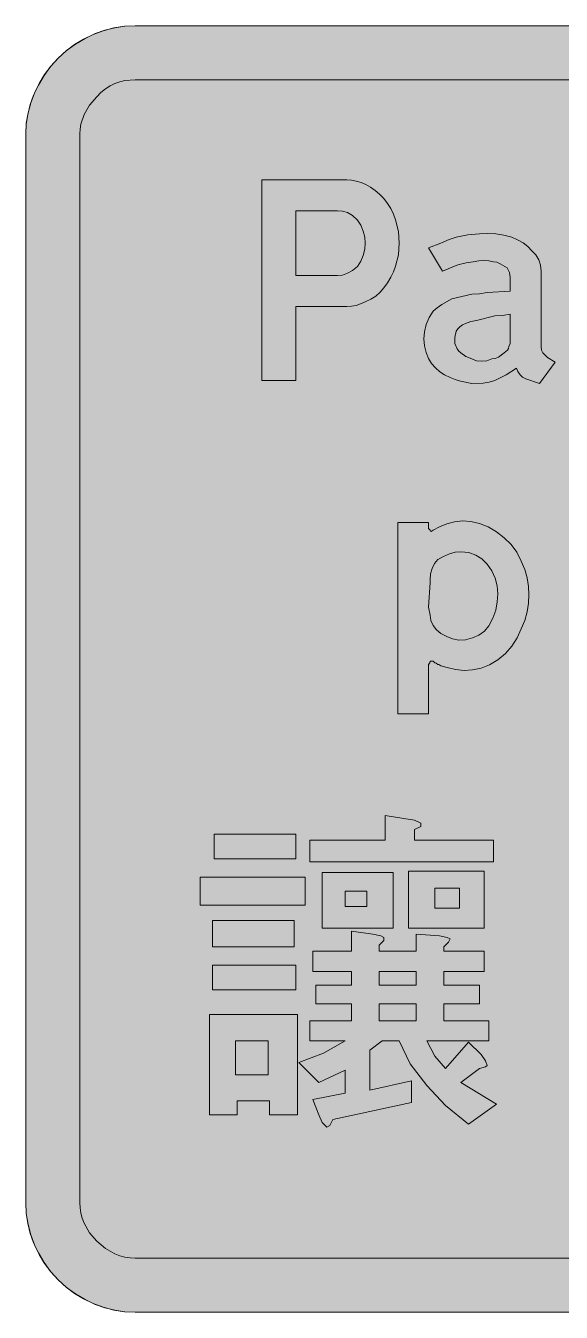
# Model space of a CAD drawing. Header units: metres. Extents: x 145 to 423, y 12 to 262.
# Drawn here: x 145.1 to 249.1, y 11.6 to 261.8 of the extents above; entities that cross this region are included whole.
import ezdxf

# ---------------------------------------------------------------- set-up
doc = ezdxf.new("R2010")
doc.units = ezdxf.units.M
for name, color, linetype, true_color in [('FILL_BLUE_0000FF', 7, 'Continuous', 0x0000ff), ('FILL_WHITE_FFFFFF', 7, 'Continuous', 0xffffff), ('STROKE_BLUE_0000FF', 7, 'Continuous', 0x0000ff), ('STROKE_WHITE_FFFFFF', 7, 'Continuous', 0xffffff)]:
    doc.layers.add(name, color=color, linetype=linetype, true_color=true_color)

msp = doc.modelspace()

# ---------------------------------------------------------------- hatches: boundary and pattern name
at = {"layer": 'FILL_BLUE_0000FF', "true_color": 0x0000ff}
h = msp.add_hatch(color=7, dxfattribs=at)
h.dxf.hatch_style = 1
h.paths.add_polyline_path([(401.85, 251.34), (402.8, 251.28), (403.8, 251.11), (404.8, 250.83), (405.75, 250.44), (407.55, 249.46), (408.45, 248.84), (409.35, 248.04), (410.66, 246.46), (411.25, 245.51), (411.75, 244.44), (412.1, 243.54), (412.28, 242.64), (412.35, 240.84), (412.35, 32.94), (412.18, 30.92), (411.64, 28.96), (411.22, 28.02), (410.7, 27.12), (410.08, 26.25), (409.35, 25.44), (408.45, 24.64), (407.55, 24.01), (405.75, 23.04), (404.8, 22.65), (403.8, 22.36), (402.8, 22.2), (401.85, 22.14), (166.35, 22.14), (165.34, 22.2), (164.33, 22.36), (163.34, 22.63), (162.38, 23), (160.53, 24.04), (158.85, 25.44), (157.45, 27.12), (156.41, 28.96), (156.04, 29.93), (155.77, 30.92), (155.61, 31.93), (155.55, 32.94), (155.55, 240.84), (155.61, 241.75), (155.77, 242.68), (156.41, 244.55), (157.45, 246.37), (158.85, 248.04), (159.66, 248.87), (160.53, 249.57), (161.43, 250.14), (162.38, 250.59), (163.34, 250.93), (164.33, 251.16), (166.35, 251.34), (401.85, 251.34)])
at = {"layer": 'FILL_WHITE_FFFFFF', "true_color": 0xffffff}
h = msp.add_hatch(color=7, dxfattribs=at)
h.dxf.hatch_style = 1
h.paths.add_polyline_path([(422.85, 32.94), (422.79, 30.92), (422.59, 28.93), (422.22, 26.99), (421.65, 25.14), (420.69, 23.17), (419.59, 21.31), (418.32, 19.57), (416.85, 17.94), (415.22, 16.47), (413.48, 15.2), (411.62, 14.1), (409.65, 13.14), (407.63, 12.53), (405.64, 12.05), (403.7, 11.75), (401.85, 11.64), (166.35, 11.64), (164.33, 11.75), (162.34, 12.05), (160.4, 12.53), (158.55, 13.14), (156.58, 14.1), (154.73, 15.2), (152.98, 16.47), (151.35, 17.94), (149.88, 19.57), (148.61, 21.31), (147.51, 23.17), (146.55, 25.14), (145.94, 26.99), (145.46, 28.93), (145.16, 30.92), (145.05, 32.94), (145.05, 240.84), (145.16, 242.69), (145.46, 244.59), (145.94, 246.49), (146.55, 248.34), (147.51, 250.31), (148.61, 252.16), (149.88, 253.91), (151.35, 255.54), (152.98, 257.01), (154.73, 258.28), (156.58, 259.38), (158.55, 260.34), (160.4, 260.95), (162.34, 261.43), (164.33, 261.73), (166.35, 261.84), (401.85, 261.84), (403.7, 261.73), (405.64, 261.43), (407.63, 260.95), (409.65, 260.34), (411.62, 259.38), (413.48, 258.28), (415.22, 257.01), (416.85, 255.54), (418.32, 253.91), (419.59, 252.16), (420.69, 250.31), (421.65, 248.34), (422.22, 246.49), (422.59, 244.59), (422.79, 242.69), (422.85, 240.84), (422.85, 32.94)])
h = msp.add_hatch(color=7, dxfattribs=at)
h.dxf.hatch_style = 1
h.paths.add_polyline_path([(209.29, 231.61), (210.23, 231.33), (211.16, 230.94), (212.08, 230.43), (212.98, 229.81), (213.84, 229.08), (214.65, 228.24), (215.38, 227.3), (216, 226.29), (216.52, 225.22), (216.94, 224.11), (217.48, 221.83), (217.65, 219.54), (217.48, 217.29), (216.94, 215.08), (216.52, 213.99), (216, 212.92), (215.38, 211.87), (214.65, 210.84), (213.92, 210), (213.08, 209.26), (212.12, 208.65), (211.05, 208.14), (210.15, 207.75), (209.25, 207.46), (208.35, 207.3), (207.45, 207.24), (197.55, 207.24), (197.55, 192.84), (190.95, 192.84), (190.95, 231.84), (207.45, 231.84), (208.36, 231.78), (209.29, 231.61)])
h.paths.add_polyline_path([(205.65, 213.24), (206.6, 213.35), (207.6, 213.69), (208.6, 214.25), (209.55, 215.04), (210.16, 216.04), (210.64, 217.18), (210.94, 218.37), (211.05, 219.54), (210.94, 220.71), (210.64, 221.9), (210.16, 223.04), (209.55, 224.04), (208.6, 224.95), (207.6, 225.5), (206.6, 225.77), (205.65, 225.84), (197.55, 225.84), (197.55, 213.24), (205.65, 213.24)], flags=16)
h = msp.add_hatch(color=7, dxfattribs=at)
h.dxf.hatch_style = 1
h.paths.add_polyline_path([(228.5, 193.04), (227.55, 193.44), (226.48, 193.95), (225.53, 194.56), (224.68, 195.3), (223.95, 196.14), (223.34, 197.14), (222.86, 198.31), (222.56, 199.6), (222.45, 200.94), (222.56, 202.33), (222.9, 203.75), (223.46, 205.12), (224.25, 206.34), (225.02, 207.01), (225.94, 207.65), (227.85, 208.74), (231.75, 209.64), (233.25, 209.68), (234.75, 209.94), (239.25, 210.24), (239.25, 211.44), (239.25, 212.94), (239.06, 213.84), (238.65, 214.74), (237.3, 215.56), (236.63, 215.84), (235.95, 215.94), (235.05, 216.11), (234.11, 216.16), (233.12, 216.11), (232.05, 215.94), (230.66, 215.75), (229.05, 215.34), (226.05, 214.14), (223.35, 218.64), (225.75, 219.54), (227.36, 220.25), (228.75, 220.74), (231, 221.15), (233.25, 221.34), (234.83, 221.46), (236.4, 221.38), (237.98, 221.13), (239.55, 220.74), (240.67, 220.23), (241.73, 219.61), (242.67, 218.88), (243.45, 218.04), (244.24, 217.26), (244.8, 216.31), (245.14, 215.26), (245.25, 214.14), (245.25, 208.44), (245.25, 199.44), (245.29, 198.73), (245.55, 198.24), (246.45, 197.34), (247.95, 196.44), (244.95, 192.24), (242.25, 193.14), (241.63, 193.47), (241.13, 193.96), (240.73, 194.57), (240.45, 195.24), (238.46, 193.93), (236.25, 192.84), (235.13, 192.49), (234, 192.31), (231.75, 192.24), (229.54, 192.73), (228.5, 193.04)])
h.paths.add_polyline_path([(233.7, 196.59), (234.7, 196.7), (235.65, 197.04), (236.32, 197.14), (236.96, 197.41), (238.05, 198.24), (238.73, 198.73), (238.89, 199.04), (238.95, 199.44), (239.21, 200.04), (239.25, 200.64), (239.25, 205.74), (237.75, 205.48), (236.25, 205.44), (232.65, 204.54), (231.6, 204.35), (230.55, 203.94), (229.93, 203.66), (229.43, 203.3), (229.03, 202.89), (228.75, 202.44), (228.49, 201.24), (228.45, 200.04), (228.94, 199.03), (229.25, 198.56), (229.65, 198.24), (230.59, 197.53), (231.75, 197.04), (232.7, 196.7), (233.7, 196.59)], flags=16)
h = msp.add_hatch(color=7, dxfattribs=at)
h.dxf.hatch_style = 1
h.paths.add_polyline_path([(226.88, 164.98), (228.38, 165.39), (229.95, 165.54), (231.57, 165.42), (233.25, 165.05), (234.93, 164.4), (236.55, 163.44), (238.06, 162.25), (239.4, 160.93), (240.52, 159.43), (241.35, 157.74), (242.09, 156.12), (242.55, 154.44), (242.78, 152.76), (242.85, 151.14), (242.78, 149.52), (242.55, 147.84), (242.09, 146.16), (241.35, 144.54), (240.56, 142.8), (239.55, 141.2), (238.31, 139.77), (236.85, 138.54), (235.23, 137.58), (233.55, 136.93), (231.87, 136.56), (230.25, 136.44), (228.6, 136.63), (226.95, 137.04), (225.75, 137.34), (225.34, 137.6), (225.15, 137.64), (224.85, 137.9), (224.55, 137.94), (224.25, 138.24), (223.65, 138.24), (223.61, 137.94), (223.35, 137.64), (223.35, 137.34), (223.35, 128.04), (217.35, 128.04), (217.35, 165.24), (223.35, 165.24), (223.35, 164.04), (223.65, 163.74), (223.7, 163.57), (223.84, 163.51), (224.25, 163.74), (225.48, 164.4), (226.88, 164.98)])
h.paths.add_polyline_path([(224.06, 156.31), (223.76, 155.26), (223.65, 154.14), (223.65, 153.54), (223.35, 148.74), (223.65, 147.24), (223.81, 146.17), (224.25, 145.21), (224.92, 144.37), (225.75, 143.64), (226.88, 143.03), (228.04, 142.59), (229.25, 142.37), (230.55, 142.44), (231.89, 142.78), (233.14, 143.34), (234.22, 144.13), (235.05, 145.14), (235.84, 146.64), (236.4, 148.2), (236.72, 149.78), (236.81, 151.36), (236.66, 152.92), (236.27, 154.42), (235.64, 155.84), (234.75, 157.14), (233.74, 158.15), (232.54, 158.9), (231.16, 159.38), (229.65, 159.54), (228.53, 159.43), (227.4, 159.13), (226.28, 158.65), (225.15, 158.04), (224.54, 157.26), (224.06, 156.31)], flags=16)
h = msp.add_hatch(color=7, dxfattribs=at)
h.dxf.hatch_style = 1
h.paths.add_polyline_path([(214.95, 103.44), (214.95, 108.24), (218.55, 107.64), (220.65, 107.34), (221.85, 106.74), (221.85, 106.14), (220.65, 105.54), (220.65, 103.44), (235.95, 103.44), (235.95, 99.24), (200.25, 99.24), (200.25, 103.44), (214.95, 103.44)])
h = msp.add_hatch(color=7, dxfattribs=at)
h.dxf.hatch_style = 1
h.paths.add_polyline_path([(197.55, 104.64), (197.55, 99.84), (181.65, 99.84), (181.65, 104.64), (197.55, 104.64)])
h = msp.add_hatch(color=7, dxfattribs=at)
h.dxf.hatch_style = 1
h.paths.add_polyline_path([(199.35, 96.24), (199.35, 90.84), (178.95, 90.84), (178.95, 96.24), (199.35, 96.24)])
h = msp.add_hatch(color=7, dxfattribs=at)
h.dxf.hatch_style = 1
h.paths.add_polyline_path([(216.45, 86.34), (202.65, 86.34), (202.65, 97.14), (216.45, 97.14), (216.45, 86.34)])
h.paths.add_polyline_path([(211.35, 93.54), (207.15, 93.54), (207.15, 90.54), (211.35, 90.54), (211.35, 93.54)], flags=16)
h = msp.add_hatch(color=7, dxfattribs=at)
h.dxf.hatch_style = 1
h.paths.add_polyline_path([(234.15, 86.34), (219.45, 86.34), (219.45, 97.44), (234.15, 97.44), (234.15, 86.34)])
h.paths.add_polyline_path([(229.35, 94.14), (224.55, 94.14), (224.55, 90.24), (229.35, 90.24), (229.35, 94.14)], flags=16)
h = msp.add_hatch(color=7, dxfattribs=at)
h.dxf.hatch_style = 1
h.paths.add_polyline_path([(197.25, 87.84), (197.25, 82.74), (181.35, 82.74), (181.35, 87.84), (197.25, 87.84)])
h = msp.add_hatch(color=7, dxfattribs=at)
h.dxf.hatch_style = 1
h.paths.add_polyline_path([(212.55, 85.14), (214.05, 84.84), (214.65, 84.54), (214.65, 83.94), (213.75, 83.04), (213.75, 81.84), (220.95, 81.84), (220.95, 85.14), (225.45, 84.84), (226.95, 84.54), (227.55, 84.24), (227.25, 83.64), (226.35, 82.74), (226.35, 81.84), (234.15, 81.84), (234.15, 77.94), (226.35, 77.94), (226.35, 75.24), (233.25, 75.24), (233.25, 71.64), (226.35, 71.64), (226.35, 68.34), (235.05, 68.34), (235.05, 64.44), (223.05, 64.44), (224.55, 61.44), (226.65, 59.04), (231.15, 64.14), (233.55, 61.74), (234.45, 60.54), (234.75, 59.64), (234.45, 59.34), (233.25, 59.04), (229.65, 56.34), (236.55, 52.14), (231.15, 48.24), (226.65, 51.84), (223.05, 55.74), (219.75, 59.94), (217.65, 64.44), (214.35, 64.44), (211.95, 62.64), (211.95, 54.84), (220.05, 56.64), (220.05, 52.44), (204.75, 49.14), (204.15, 47.94), (203.55, 47.64), (202.65, 48.54), (202.05, 50.04), (200.85, 53.04), (207.15, 54.24), (207.15, 58.74), (202.05, 56.34), (198.15, 60.24), (202.95, 62.04), (207.15, 64.44), (200.25, 64.44), (200.25, 68.34), (208.35, 68.34), (208.35, 71.64), (201.45, 71.64), (201.45, 75.24), (208.35, 75.24), (208.35, 77.94), (200.85, 77.94), (200.85, 81.84), (208.35, 81.84), (208.35, 85.74), (212.55, 85.14)])
h.paths.add_polyline_path([(213.75, 77.94), (213.75, 75.24), (220.95, 75.24), (220.95, 77.94), (213.75, 77.94)], flags=16)
h.paths.add_polyline_path([(220.95, 71.64), (213.75, 71.64), (213.75, 68.34), (220.95, 68.34), (220.95, 71.64)], flags=16)
h = msp.add_hatch(color=7, dxfattribs=at)
h.dxf.hatch_style = 1
h.paths.add_polyline_path([(197.55, 79.14), (197.55, 74.34), (181.35, 74.34), (181.35, 79.14), (197.55, 79.14)])
h = msp.add_hatch(color=7, dxfattribs=at)
h.dxf.hatch_style = 1
h.paths.add_polyline_path([(197.85, 69.54), (197.85, 50.04), (192.45, 50.04), (192.45, 52.74), (186.15, 52.74), (186.15, 50.04), (180.75, 50.04), (180.75, 69.54), (197.85, 69.54)])
h.paths.add_polyline_path([(192.15, 64.44), (185.85, 64.44), (185.85, 57.84), (192.15, 57.84), (192.15, 64.44)], flags=16)

# ---------------------------------------------------------------- linework, layer by layer
at = {"layer": 'FILL_BLUE_0000FF', "lineweight": 0, "true_color": 0x0000ff}
msp.add_lwpolyline([(401.85, 22.14), (166.35, 22.14), (165.34, 22.2), (164.33, 22.36), (163.34, 22.63), (162.38, 23), (160.53, 24.04), (158.85, 25.44), (157.45, 27.12), (156.41, 28.96), (156.04, 29.93), (155.77, 30.92), (155.61, 31.93), (155.55, 32.94), (155.55, 240.84), (155.61, 241.75), (155.77, 242.68), (156.41, 244.55), (157.45, 246.37), (158.85, 248.04), (159.66, 248.87), (160.53, 249.57), (161.43, 250.14), (162.38, 250.59), (163.34, 250.93), (164.33, 251.16), (166.35, 251.34), (401.85, 251.34)], dxfattribs=at)
at = {"layer": 'FILL_WHITE_FFFFFF', "lineweight": 0, "true_color": 0xffffff}
msp.add_lwpolyline([(401.85, 11.64), (166.35, 11.64), (164.33, 11.75), (162.34, 12.05), (160.4, 12.53), (158.55, 13.14), (156.58, 14.1), (154.73, 15.2), (152.98, 16.47), (151.35, 17.94), (149.88, 19.57), (148.61, 21.31), (147.51, 23.17), (146.55, 25.14), (145.94, 26.99), (145.46, 28.93), (145.16, 30.92), (145.05, 32.94), (145.05, 240.84), (145.16, 242.69), (145.46, 244.59), (145.94, 246.49), (146.55, 248.34), (147.51, 250.31), (148.61, 252.16), (149.88, 253.91), (151.35, 255.54), (152.98, 257.01), (154.73, 258.28), (156.58, 259.38), (158.55, 260.34), (160.4, 260.95), (162.34, 261.43), (164.33, 261.73), (166.35, 261.84), (401.85, 261.84)], dxfattribs=at)
for points in [[(209.29, 231.61), (210.23, 231.33), (211.16, 230.94), (212.08, 230.43), (212.98, 229.81), (213.84, 229.08), (214.65, 228.24), (215.38, 227.3), (216, 226.29), (216.52, 225.22), (216.94, 224.11), (217.48, 221.83), (217.65, 219.54), (217.48, 217.29), (216.94, 215.08), (216.52, 213.99), (216, 212.92), (215.38, 211.87), (214.65, 210.84), (213.92, 210), (213.08, 209.26), (212.12, 208.65), (211.05, 208.14), (210.15, 207.75), (209.25, 207.46), (208.35, 207.3), (207.45, 207.24), (197.55, 207.24), (197.55, 192.84), (190.95, 192.84), (190.95, 231.84), (207.45, 231.84), (208.36, 231.78)], [(205.65, 213.24), (206.6, 213.35), (207.6, 213.69), (208.6, 214.25), (209.55, 215.04), (210.16, 216.04), (210.64, 217.18), (210.94, 218.37), (211.05, 219.54), (210.94, 220.71), (210.64, 221.9), (210.16, 223.04), (209.55, 224.04), (208.6, 224.95), (207.6, 225.5), (206.6, 225.77), (205.65, 225.84), (197.55, 225.84), (197.55, 213.24)], [(228.5, 193.04), (227.55, 193.44), (226.48, 193.95), (225.53, 194.56), (224.68, 195.3), (223.95, 196.14), (223.34, 197.14), (222.86, 198.31), (222.56, 199.6), (222.45, 200.94), (222.56, 202.33), (222.9, 203.75), (223.46, 205.12), (224.25, 206.34), (225.02, 207.01), (225.94, 207.65), (227.85, 208.74), (231.75, 209.64), (233.25, 209.68), (234.75, 209.94), (239.25, 210.24), (239.25, 211.44), (239.25, 212.94), (239.06, 213.84), (238.65, 214.74), (237.3, 215.56), (236.63, 215.84), (235.95, 215.94), (235.05, 216.11), (234.11, 216.16), (233.12, 216.11), (232.05, 215.94), (230.66, 215.75), (229.05, 215.34), (226.05, 214.14), (223.35, 218.64), (225.75, 219.54), (227.36, 220.25), (228.75, 220.74), (231, 221.15), (233.25, 221.34), (234.83, 221.46), (236.4, 221.38), (237.98, 221.13), (239.55, 220.74), (240.67, 220.23), (241.73, 219.61), (242.67, 218.88), (243.45, 218.04), (244.24, 217.26), (244.8, 216.31), (245.14, 215.26), (245.25, 214.14), (245.25, 208.44), (245.25, 199.44), (245.29, 198.73), (245.55, 198.24), (246.45, 197.34), (247.95, 196.44), (244.95, 192.24), (242.25, 193.14), (241.63, 193.47), (241.13, 193.96), (240.73, 194.57), (240.45, 195.24), (238.46, 193.93), (236.25, 192.84), (235.13, 192.49), (234, 192.31), (231.75, 192.24), (229.54, 192.73)], [(233.7, 196.59), (234.7, 196.7), (235.65, 197.04), (236.32, 197.14), (236.96, 197.41), (238.05, 198.24), (238.73, 198.73), (238.89, 199.04), (238.95, 199.44), (239.21, 200.04), (239.25, 200.64), (239.25, 205.74), (237.75, 205.48), (236.25, 205.44), (232.65, 204.54), (231.6, 204.35), (230.55, 203.94), (229.93, 203.66), (229.43, 203.3), (229.03, 202.89), (228.75, 202.44), (228.49, 201.24), (228.45, 200.04), (228.94, 199.03), (229.25, 198.56), (229.65, 198.24), (230.59, 197.53), (231.75, 197.04), (232.7, 196.7)], [(226.88, 164.98), (228.38, 165.39), (229.95, 165.54), (231.57, 165.42), (233.25, 165.05), (234.93, 164.4), (236.55, 163.44), (238.06, 162.25), (239.4, 160.93), (240.52, 159.43), (241.35, 157.74), (242.09, 156.12), (242.55, 154.44), (242.78, 152.76), (242.85, 151.14), (242.78, 149.52), (242.55, 147.84), (242.09, 146.16), (241.35, 144.54), (240.56, 142.8), (239.55, 141.2), (238.31, 139.77), (236.85, 138.54), (235.23, 137.58), (233.55, 136.93), (231.87, 136.56), (230.25, 136.44), (228.6, 136.63), (226.95, 137.04), (225.75, 137.34), (225.34, 137.6), (225.15, 137.64), (224.85, 137.9), (224.55, 137.94), (224.25, 138.24), (223.65, 138.24), (223.61, 137.94), (223.35, 137.64), (223.35, 137.34), (223.35, 128.04), (217.35, 128.04), (217.35, 165.24), (223.35, 165.24), (223.35, 164.04), (223.65, 163.74), (223.7, 163.57), (223.84, 163.51), (224.25, 163.74), (225.48, 164.4)], [(224.06, 156.31), (223.76, 155.26), (223.65, 154.14), (223.65, 153.54), (223.35, 148.74), (223.65, 147.24), (223.81, 146.17), (224.25, 145.21), (224.92, 144.37), (225.75, 143.64), (226.88, 143.03), (228.04, 142.59), (229.25, 142.37), (230.55, 142.44), (231.89, 142.78), (233.14, 143.34), (234.22, 144.13), (235.05, 145.14), (235.84, 146.64), (236.4, 148.2), (236.72, 149.78), (236.81, 151.36), (236.66, 152.92), (236.27, 154.42), (235.64, 155.84), (234.75, 157.14), (233.74, 158.15), (232.54, 158.9), (231.16, 159.38), (229.65, 159.54), (228.53, 159.43), (227.4, 159.13), (226.28, 158.65), (225.15, 158.04), (224.54, 157.26)], [(214.95, 103.44), (214.95, 108.24), (218.55, 107.64), (220.65, 107.34), (221.85, 106.74), (221.85, 106.14), (220.65, 105.54), (220.65, 103.44), (235.95, 103.44), (235.95, 99.24), (200.25, 99.24), (200.25, 103.44)], [(197.55, 104.64), (197.55, 99.84), (181.65, 99.84), (181.65, 104.64)], [(199.35, 96.24), (199.35, 90.84), (178.95, 90.84), (178.95, 96.24)], [(216.45, 86.34), (202.65, 86.34), (202.65, 97.14), (216.45, 97.14)], [(234.15, 86.34), (219.45, 86.34), (219.45, 97.44), (234.15, 97.44)], [(211.35, 93.54), (207.15, 93.54), (207.15, 90.54), (211.35, 90.54)], [(229.35, 94.14), (224.55, 94.14), (224.55, 90.24), (229.35, 90.24)], [(197.25, 87.84), (197.25, 82.74), (181.35, 82.74), (181.35, 87.84)], [(212.55, 85.14), (214.05, 84.84), (214.65, 84.54), (214.65, 83.94), (213.75, 83.04), (213.75, 81.84), (220.95, 81.84), (220.95, 85.14), (225.45, 84.84), (226.95, 84.54), (227.55, 84.24), (227.25, 83.64), (226.35, 82.74), (226.35, 81.84), (234.15, 81.84), (234.15, 77.94), (226.35, 77.94), (226.35, 75.24), (233.25, 75.24), (233.25, 71.64), (226.35, 71.64), (226.35, 68.34), (235.05, 68.34), (235.05, 64.44), (223.05, 64.44), (224.55, 61.44), (226.65, 59.04), (231.15, 64.14), (233.55, 61.74), (234.45, 60.54), (234.75, 59.64), (234.45, 59.34), (233.25, 59.04), (229.65, 56.34), (236.55, 52.14), (231.15, 48.24), (226.65, 51.84), (223.05, 55.74), (219.75, 59.94), (217.65, 64.44), (214.35, 64.44), (211.95, 62.64), (211.95, 54.84), (220.05, 56.64), (220.05, 52.44), (204.75, 49.14), (204.15, 47.94), (203.55, 47.64), (202.65, 48.54), (202.05, 50.04), (200.85, 53.04), (207.15, 54.24), (207.15, 58.74), (202.05, 56.34), (198.15, 60.24), (202.95, 62.04), (207.15, 64.44), (200.25, 64.44), (200.25, 68.34), (208.35, 68.34), (208.35, 71.64), (201.45, 71.64), (201.45, 75.24), (208.35, 75.24), (208.35, 77.94), (200.85, 77.94), (200.85, 81.84), (208.35, 81.84), (208.35, 85.74)], [(197.55, 79.14), (197.55, 74.34), (181.35, 74.34), (181.35, 79.14)], [(213.75, 77.94), (213.75, 75.24), (220.95, 75.24), (220.95, 77.94)], [(220.95, 71.64), (213.75, 71.64), (213.75, 68.34), (220.95, 68.34)], [(197.85, 69.54), (197.85, 50.04), (192.45, 50.04), (192.45, 52.74), (186.15, 52.74), (186.15, 50.04), (180.75, 50.04), (180.75, 69.54)], [(192.15, 64.44), (185.85, 64.44), (185.85, 57.84), (192.15, 57.84)]]:
    msp.add_lwpolyline(points, close=True, dxfattribs=at)
at = {"layer": 'STROKE_BLUE_0000FF', "lineweight": 0, "true_color": 0x0000ff}
msp.add_lwpolyline([(401.85, 11.64), (166.35, 11.64), (164.23, 11.75), (162.15, 12.08), (160.13, 12.61), (158.18, 13.33), (156.31, 14.23), (154.54, 15.31), (152.88, 16.55), (151.35, 17.94), (149.96, 19.47), (148.72, 21.13), (147.64, 22.9), (146.74, 24.76), (146.02, 26.72), (145.49, 28.74), (145.16, 30.82), (145.05, 32.94), (145.05, 240.84), (145.16, 242.86), (145.49, 244.87), (146.02, 246.84), (146.74, 248.75), (147.64, 250.6), (148.72, 252.36), (149.96, 254.01), (151.35, 255.54), (152.88, 256.93), (154.54, 258.17), (156.31, 259.25), (158.18, 260.15), (160.13, 260.87), (162.15, 261.4), (164.23, 261.73), (166.35, 261.84), (401.85, 261.84)], dxfattribs=at)
at = {"layer": 'STROKE_WHITE_FFFFFF', "lineweight": 0, "true_color": 0xffffff}
msp.add_lwpolyline([(223.35, 165.24), (223.35, 164.34)], dxfattribs=at)

doc.saveas('drawing.dxf')
